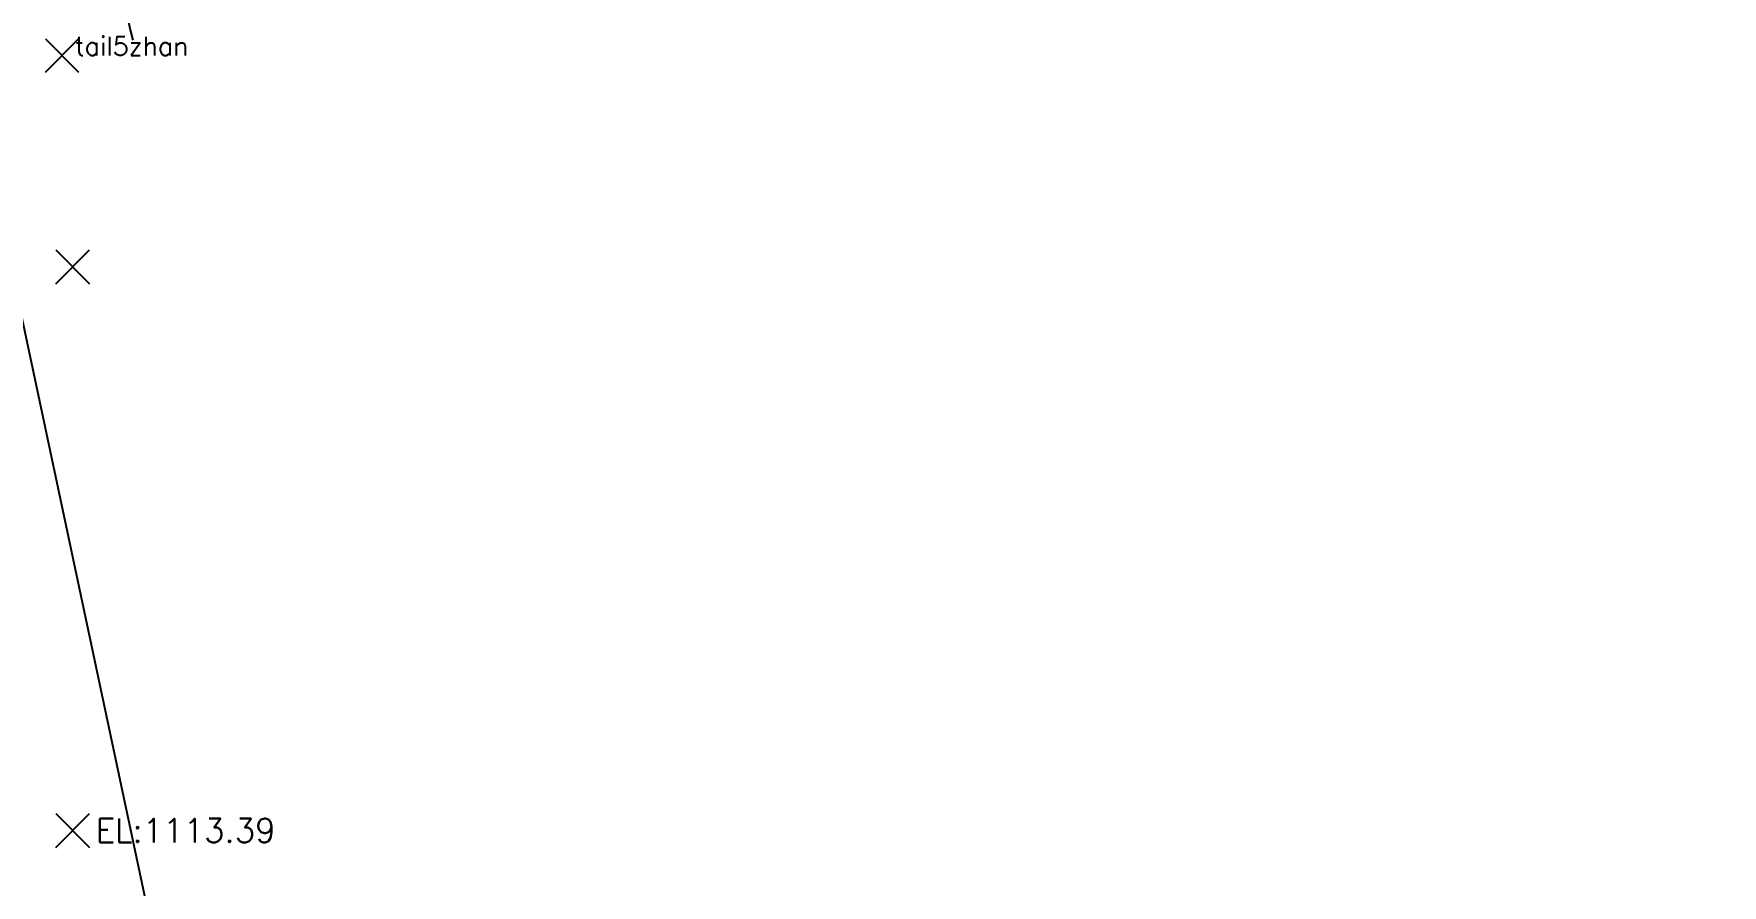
# Model space of a CAD drawing. Header units: metres. Extents: x -212 to 353850, y -37 to 356021.
# Drawn here: x 353742.75 to 353760.73, y 355960.47 to 355969.53 of the extents above; entities that cross this region are included whole.
import ezdxf

# ---------------------------------------------------------------- set-up
doc = ezdxf.new("R2010")
doc.units = ezdxf.units.M
for name, color, linetype in [('C-TOPO-MINR', 8, 'Continuous'), ('C-TOPO-TEXT', 7, 'Continuous'), ('Obs.ts.td2', 7, 'Continuous'), ('Obs.ts.td2_Mark', 7, 'Continuous'), ('V-NODE', 1, 'Continuous')]:
    doc.layers.add(name, color=color, linetype=linetype)
doc.styles.get("Standard").update_dxf_attribs({"font": 'simplex.shx'})

# ---------------------------------------------------------------- blocks, each defined once
blk = doc.blocks.new('*U1')
at = {"color": 0, "linetype": 'ByBlock', "lineweight": -2, "transparency": 16777216}
for p, q in [((-0.707, -0.707), (0.707, 0.707)), ((-0.707, 0.707), (0.707, -0.707))]:
    blk.add_line(p, q, dxfattribs=at)
blk = doc.blocks.new('*U1011', base_point=(353743.0508, 355969.2984, 1113.4692))
at = {"layer": 'V-NODE', "lineweight": -2, "xscale": 0.25, "yscale": 0.25, "zscale": 0.25}
blk.add_blockref('*U1', (353743.0508, 355969.2984, 1113.4692), dxfattribs=at)

msp = doc.modelspace()

# ---------------------------------------------------------------- linework, layer by layer
at = {"color": 5, "elevation": 1116.095}
msp.add_lwpolyline([(353764.106, 355974.828), (353741.865, 355970.067), (353744.172, 355959.216), (353746.735, 355947.652), (353753.149, 355921.034), (353775.096, 355925.557), (353767.586, 355958.493)], close=True, dxfattribs=at)
at = {"layer": 'C-TOPO-MINR', "color": 8, "linetype": 'Continuous', "lineweight": -3, "elevation": 1112, "flags": 128}
msp.add_lwpolyline([(353748.704, 355970.888), (353748.648, 355971.352), (353748.45, 355971.528), (353748.213, 355971.472), (353748.103, 355971.435), (353746.189, 355970.841), (353744.351, 355970.367), (353743.726, 355969.794), (353743.781, 355969.557), (353743.804, 355969.46)], dxfattribs=at)
at = {"layer": 'C-TOPO-TEXT', "color": 6, "linetype": 'Continuous', "lineweight": -3}
for p, q in [((353742.986, 355966.869, 1113.481), (353743.345, 355967.229, 1113.481)), ((353742.986, 355967.229, 1113.481), (353743.345, 355966.869, 1113.481)), ((353742.986, 355960.869, 1113.39), (353743.345, 355961.229, 1113.39)), ((353742.986, 355961.229, 1113.39), (353743.345, 355960.869, 1113.39))]:
    msp.add_line(p, q, dxfattribs=at)
at = {"layer": 'Obs.ts.td2'}
msp.add_point((353743.051, 355969.298, 1113.469), dxfattribs=at)

# ---------------------------------------------------------------- block references
at = {"layer": 'V-NODE'}
msp.add_blockref('*U1011', (353743.051, 355969.298, 1113.469), dxfattribs=at)

# ---------------------------------------------------------------- texts
at = {"layer": 'C-TOPO-TEXT', "color": 7, "linetype": 'Continuous', "lineweight": -3, "insert": (353743.409, 355961.049, 1113.39), "char_height": 0.254, "attachment_point": 4}
msp.add_mtext('EL:1113.39', dxfattribs=at)
at = {"layer": 'Obs.ts.td2_Mark'}
msp.add_text(' tail5zhan', height=0.2, dxfattribs=at).set_placement((353743.051, 355969.298, 1113.469))

doc.saveas('drawing.dxf')
